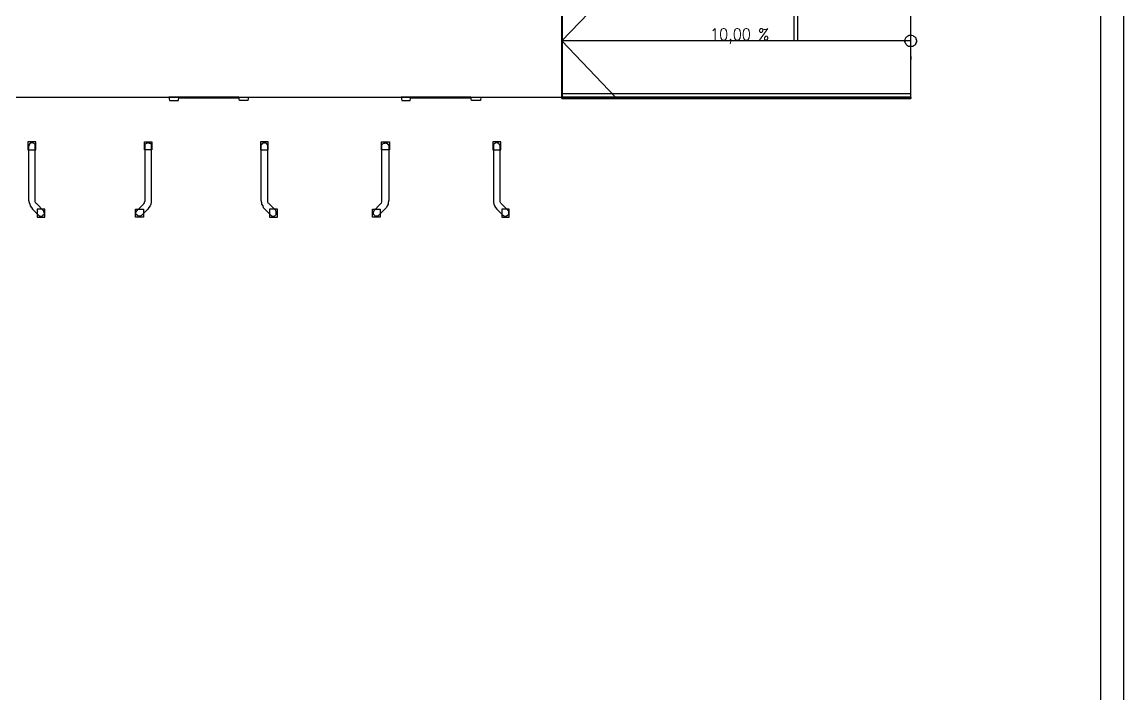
# Model space of a CAD drawing. Header units: millimetres. Extents: x 0 to 420, y 0 to 297.
# Drawn here: x 337.6 to 420.1, y 50.3 to 100.6 of the extents above; entities that cross this region are included whole.
import ezdxf

# ---------------------------------------------------------------- set-up
doc = ezdxf.new("R2010")
doc.units = ezdxf.units.MM
doc.layers.get('0').update_dxf_attribs({"linetype": 'CONTINUOUS'})
doc.styles.get("Standard").update_dxf_attribs({"font": 'STANDARD'})

msp = doc.modelspace()

# ---------------------------------------------------------------- hatches: boundary and pattern name
at = {"true_color": 0x0000fc}
h = msp.add_hatch(color=0, dxfattribs=at)
h.paths.add_polyline_path([(353.822, 94.953667), (349.334667, 94.953667), (353.822, 94.911333)], flags=0)
h.paths.add_polyline_path([(349.334667, 94.953667), (353.822, 94.911333), (349.334667, 94.911333)], flags=0)
h = msp.add_hatch(color=0, dxfattribs=at)
h.paths.add_polyline_path([(371.178667, 94.953667), (366.691333, 94.953667), (371.178667, 94.911333)], flags=0)
h.paths.add_polyline_path([(366.691333, 94.953667), (371.178667, 94.911333), (366.691333, 94.911333)], flags=0)

# ---------------------------------------------------------------- linework, layer by layer
at = {"color": 0, "true_color": 0x000007}
for points in [[(0.211668, 0), (420.073667, 0), (420.073667, 296.925999), (0.211668, 296.925999)], [(7.239002, 1.735667), (418.338, 1.735667), (418.338, 295.190332), (7.239002, 295.190332)], [(116.416667, 94.953667), (377.994333, 94.953667), (377.994333, 103.589667), (116.416667, 103.589667)], [(403.648333, 99.187), (403.690667, 99.229333), (403.690667, 99.314), (403.733, 99.398667), (403.775333, 99.441), (403.817667, 99.483333), (403.86, 99.525667), (403.944667, 99.568), (403.987, 99.610333), (404.071667, 99.610333), (404.156333, 99.610333), (404.198667, 99.610333), (404.283333, 99.568), (404.325667, 99.525667), (404.410333, 99.483333), (404.452667, 99.441), (404.495, 99.398667), (404.495, 99.314), (404.537333, 99.229333), (404.537333, 99.187), (404.537333, 99.102333), (404.495, 99.017667), (404.495, 98.975333), (404.452667, 98.890667), (404.410333, 98.848333), (404.325667, 98.806), (404.283333, 98.763667), (404.198667, 98.763667), (404.156333, 98.763667), (404.071667, 98.763667), (403.987, 98.763667), (403.944667, 98.763667), (403.86, 98.806), (403.817667, 98.848333), (403.775333, 98.890667), (403.733, 98.975333), (403.690667, 99.017667), (403.690667, 99.102333)], [(348.572667, 94.953667), (348.615, 94.699667), (348.657333, 94.699667), (349.25, 94.699667), (349.292333, 94.699667), (349.334667, 94.953667)], [(353.822, 94.911333), (349.334667, 94.911333), (349.334667, 94.953667), (353.822, 94.953667)], [(349.758, 94.911333), (349.334667, 94.911333), (349.758, 94.911333), (350.604667, 94.911333)], [(349.334667, 94.911333), (349.461667, 94.911333), (349.334667, 94.911333), (350.054333, 94.911333)], [(350.308333, 94.911333), (349.758, 94.911333), (350.308333, 94.911333), (351.197333, 94.911333)], [(350.901, 94.911333), (350.308333, 94.911333), (350.901, 94.911333), (351.79, 94.911333)], [(351.493667, 94.911333), (350.901, 94.911333), (351.493667, 94.911333), (352.340333, 94.911333)], [(352.086333, 94.911333), (351.493667, 94.911333), (352.086333, 94.911333), (352.933, 94.911333)], [(352.636667, 94.911333), (352.086333, 94.911333), (352.636667, 94.911333), (353.525667, 94.911333), (352.636667, 94.911333), (352.086333, 94.911333), (352.636667, 94.911333), (353.525667, 94.911333)], [(353.229333, 94.911333), (352.636667, 94.911333), (353.229333, 94.911333), (353.822, 94.911333)], [(353.822, 94.911333), (353.229333, 94.911333)], [(354.541667, 94.953667), (354.499333, 94.699667), (354.457, 94.699667), (353.864333, 94.699667), (353.822, 94.953667)], [(365.971667, 94.953667), (366.014, 94.699667), (366.056333, 94.699667), (366.649, 94.699667), (366.691333, 94.953667)], [(371.178667, 94.911333), (366.691333, 94.911333), (366.691333, 94.953667), (371.178667, 94.953667)], [(367.157, 94.911333), (366.691333, 94.911333), (367.157, 94.911333), (368.003667, 94.911333)], [(366.691333, 94.911333), (366.860667, 94.911333), (366.691333, 94.911333), (367.411, 94.911333)], [(367.707333, 94.911333), (367.157, 94.911333), (367.707333, 94.911333), (368.596333, 94.911333)], [(368.3, 94.911333), (367.707333, 94.911333), (368.3, 94.911333), (369.189, 94.911333)], [(368.892667, 94.911333), (368.3, 94.911333), (368.892667, 94.911333), (369.739333, 94.911333)], [(369.443, 94.911333), (368.892667, 94.911333), (369.443, 94.911333), (370.332, 94.911333)], [(370.035667, 94.911333), (369.443, 94.911333), (370.035667, 94.911333), (370.924667, 94.911333), (370.035667, 94.911333), (369.443, 94.911333), (370.035667, 94.911333), (370.924667, 94.911333)], [(370.628333, 94.911333), (370.035667, 94.911333), (370.628333, 94.911333), (371.178667, 94.911333)], [(371.178667, 94.911333), (370.628333, 94.911333)], [(371.940667, 94.953667), (371.898333, 94.699667), (371.856, 94.699667), (371.263333, 94.699667), (371.221, 94.699667), (371.178667, 94.953667)], [(377.994333, 95.080667), (377.994333, 94.953667), (404.114, 94.953667), (404.114, 95.207667), (377.994333, 95.207667)], [(377.994333, 94.953667), (404.114, 94.953667), (404.114, 94.869), (377.994333, 94.869), (377.994333, 94.953667), (404.114, 94.953667), (404.114, 94.869), (377.994333, 94.869), (377.994333, 94.953667), (404.114, 94.953667), (404.114, 94.869), (377.994333, 94.869), (377.994333, 94.953667), (404.114, 94.953667), (404.114, 94.869), (377.994333, 94.869), (377.994333, 94.953667), (377.994333, 94.869), (404.114, 94.869), (404.114, 94.953667)], [(377.994333, 94.869), (378.036667, 94.869), (378.036667, 94.911333), (378.036667, 94.953667), (377.994333, 94.953667), (377.994333, 94.911333)], [(380.576667, 94.953667), (380.576667, 94.869), (380.661333, 94.869), (380.661333, 94.953667)], [(383.201333, 94.953667), (383.201333, 94.869), (383.243667, 94.869), (383.243667, 94.953667)], [(385.826, 94.953667), (385.826, 94.869), (385.868333, 94.869), (385.868333, 94.953667)], [(388.408333, 94.953667), (388.408333, 94.869), (388.493, 94.869), (388.493, 94.953667)], [(391.033, 94.953667), (391.033, 94.869), (391.075333, 94.869), (391.075333, 94.953667)], [(393.615333, 94.953667), (393.615333, 94.869), (393.7, 94.869), (393.7, 94.953667)], [(396.24, 94.953667), (396.24, 94.869), (396.282333, 94.869), (396.282333, 94.953667)], [(398.864667, 94.953667), (398.864667, 94.869), (398.907, 94.869), (398.907, 94.953667)], [(401.447, 94.953667), (401.447, 94.869), (401.531667, 94.869), (401.531667, 94.953667)], [(404.114, 94.869), (404.114, 94.911333), (404.114, 94.953667), (404.071667, 94.953667), (404.071667, 94.911333), (404.071667, 94.869)], [(338.031667, 91.609333), (338.031667, 91.016667), (338.624333, 91.016667), (338.624333, 91.609333)], [(338.074, 91.313), (338.074, 87.249), (338.116333, 87.079667), (338.158667, 86.952667), (338.201, 86.825667), (338.285667, 86.698667), (338.370333, 86.571667), (338.836, 86.106), (338.878333, 86.106), (338.878333, 86.063667), (338.920667, 86.063667), (338.963, 86.063667), (339.005333, 86.063667), (339.047667, 86.063667), (339.09, 86.063667), (339.132333, 86.106), (339.174667, 86.106), (339.174667, 86.148333), (339.217, 86.190667), (339.259333, 86.233), (339.259333, 86.275333), (339.259333, 86.317667), (339.217, 86.36), (339.217, 86.402333), (339.217, 86.444667), (339.174667, 86.487), (338.709, 86.952667), (338.666667, 86.995), (338.624333, 87.037333), (338.582, 87.122), (338.582, 87.164333), (338.582, 87.249), (338.582, 91.313), (338.582, 91.355333), (338.582, 91.397667), (338.539667, 91.44), (338.497333, 91.482333), (338.455, 91.524667), (338.412667, 91.524667), (338.370333, 91.567), (338.328, 91.567), (338.285667, 91.524667), (338.243333, 91.524667), (338.201, 91.524667), (338.158667, 91.482333), (338.158667, 91.44), (338.116333, 91.44), (338.116333, 91.397667), (338.116333, 91.355333)], [(347.260333, 91.313), (347.260333, 87.249), (347.260333, 87.079667), (347.218, 86.952667), (347.175667, 86.825667), (347.091, 86.698667), (347.006333, 86.571667), (346.540667, 86.106), (346.498333, 86.106), (346.456, 86.063667), (346.413667, 86.063667), (346.371333, 86.063667), (346.329, 86.063667), (346.286667, 86.063667), (346.244333, 86.106), (346.202, 86.106), (346.202, 86.148333), (346.159667, 86.190667), (346.117333, 86.233), (346.117333, 86.275333), (346.117333, 86.317667), (346.117333, 86.36), (346.159667, 86.402333), (346.159667, 86.444667), (346.202, 86.487), (346.667667, 86.952667), (346.71, 86.995), (346.752333, 87.037333), (346.752333, 87.122), (346.794667, 87.164333), (346.794667, 87.249), (346.794667, 91.313), (346.794667, 91.355333), (346.794667, 91.397667), (346.837, 91.44), (346.879333, 91.482333), (346.879333, 91.524667), (346.921667, 91.524667), (346.964, 91.524667), (347.006333, 91.567), (347.048667, 91.567), (347.091, 91.524667), (347.133333, 91.524667), (347.175667, 91.524667), (347.218, 91.482333), (347.218, 91.44), (347.260333, 91.44), (347.260333, 91.397667), (347.260333, 91.355333)], [(347.302667, 91.609333), (347.302667, 91.016667), (346.752333, 91.016667), (346.752333, 91.609333)], [(355.430667, 91.609333), (355.430667, 91.016667), (356.023333, 91.016667), (356.023333, 91.609333)], [(355.473, 91.313), (355.473, 87.249), (355.515333, 87.079667), (355.515333, 86.952667), (355.6, 86.825667), (355.642333, 86.698667), (355.769333, 86.571667), (356.235, 86.106), (356.277333, 86.063667), (356.319667, 86.063667), (356.362, 86.063667), (356.404333, 86.063667), (356.446667, 86.063667), (356.489, 86.063667), (356.531333, 86.106), (356.573667, 86.148333), (356.616, 86.190667), (356.616, 86.233), (356.616, 86.275333), (356.616, 86.317667), (356.616, 86.36), (356.616, 86.402333), (356.573667, 86.444667), (356.573667, 86.487), (356.108, 86.952667), (356.065667, 86.995), (356.023333, 87.037333), (355.981, 87.122), (355.981, 87.164333), (355.981, 87.249), (355.981, 91.313), (355.981, 91.355333), (355.938667, 91.397667), (355.938667, 91.44), (355.896333, 91.482333), (355.854, 91.524667), (355.811667, 91.524667), (355.769333, 91.524667), (355.769333, 91.567), (355.727, 91.567), (355.684667, 91.524667), (355.642333, 91.524667), (355.6, 91.524667), (355.557667, 91.482333), (355.557667, 91.44), (355.515333, 91.44), (355.515333, 91.397667), (355.473, 91.355333)], [(365.040333, 91.313), (365.040333, 87.249), (364.998, 87.079667), (364.998, 86.952667), (364.913333, 86.825667), (364.871, 86.698667), (364.744, 86.571667), (364.278333, 86.106), (364.236, 86.063667), (364.193667, 86.063667), (364.151333, 86.063667), (364.109, 86.063667), (364.066667, 86.063667), (364.024333, 86.063667), (363.982, 86.106), (363.939667, 86.148333), (363.897333, 86.190667), (363.897333, 86.233), (363.897333, 86.275333), (363.897333, 86.317667), (363.897333, 86.36), (363.897333, 86.402333), (363.939667, 86.444667), (363.939667, 86.487), (364.405333, 86.952667), (364.447667, 86.995), (364.49, 87.037333), (364.532333, 87.122), (364.532333, 87.164333), (364.532333, 87.249), (364.532333, 91.313), (364.532333, 91.355333), (364.532333, 91.397667), (364.574667, 91.44), (364.617, 91.482333), (364.659333, 91.524667), (364.701667, 91.524667), (364.744, 91.524667), (364.744, 91.567), (364.786333, 91.567), (364.828667, 91.524667), (364.871, 91.524667), (364.913333, 91.524667), (364.955667, 91.482333), (364.955667, 91.44), (364.998, 91.44), (364.998, 91.397667), (365.040333, 91.355333)], [(365.082667, 91.609333), (365.082667, 91.016667), (364.49, 91.016667), (364.49, 91.609333)], [(372.829667, 91.609333), (372.829667, 91.016667), (373.422333, 91.016667), (373.422333, 91.609333)], [(372.872, 91.313), (372.872, 87.249), (372.872, 87.079667), (372.914333, 86.952667), (372.956667, 86.825667), (373.041333, 86.698667), (373.126, 86.571667), (373.591667, 86.106), (373.634, 86.106), (373.676333, 86.063667), (373.718667, 86.063667), (373.761, 86.063667), (373.803333, 86.063667), (373.845667, 86.063667), (373.888, 86.063667), (373.888, 86.106), (373.930333, 86.106), (373.972667, 86.148333), (373.972667, 86.190667), (374.015, 86.190667), (374.015, 86.233), (374.015, 86.275333), (374.015, 86.317667), (374.015, 86.36), (374.015, 86.402333), (373.972667, 86.444667), (373.972667, 86.487), (373.507, 86.952667), (373.464667, 86.995), (373.422333, 87.037333), (373.38, 87.122), (373.38, 87.164333), (373.38, 87.249), (373.38, 91.313), (373.38, 91.355333), (373.337667, 91.397667), (373.337667, 91.44), (373.295333, 91.44), (373.295333, 91.482333), (373.253, 91.524667), (373.210667, 91.524667), (373.168333, 91.524667), (373.126, 91.567), (373.083667, 91.567), (373.041333, 91.524667), (372.999, 91.524667), (372.956667, 91.482333), (372.914333, 91.44), (372.872, 91.397667), (372.872, 91.355333)], [(338.709, 86.571667), (338.709, 85.979), (339.301667, 85.979), (339.301667, 86.571667)], [(346.667667, 86.571667), (346.667667, 85.979), (346.075, 85.979), (346.075, 86.571667)], [(356.108, 86.571667), (356.108, 85.979), (356.700667, 85.979), (356.700667, 86.571667)], [(364.405333, 86.571667), (364.405333, 85.979), (363.812667, 85.979), (363.812667, 86.571667)], [(373.507, 86.571667), (373.507, 85.979), (374.057333, 85.979), (374.057333, 86.571667)]]:
    msp.add_lwpolyline(points, close=True, dxfattribs=at)
for points in [[(404.114, 94.953667), (377.994333, 94.953667), (377.994333, 103.378), (404.114, 103.378)], [(377.994333, 99.187), (382.016, 103.378)], [(378.036667, 99.187), (378.036667, 103.378), (378.121333, 103.378)], [(395.393333, 99.187), (395.393333, 103.378), (395.520333, 103.378)], [(395.520333, 103.378), (395.647333, 103.378), (395.647333, 99.187)], [(404.114, 94.953667), (404.114, 103.378)], [(404.114, 99.187), (377.994333, 99.187), (382.016, 94.953667)], [(378.248333, 94.953667), (378.036667, 94.953667), (378.036667, 99.187)], [(377.994333, 97.79), (377.994333, 97.917), (377.994333, 98.001667)], [(404.114, 98.001667), (404.114, 97.79)], [(386.926667, 94.953667), (386.715, 94.953667)], [(395.647333, 94.953667), (395.393333, 94.953667)]]:
    msp.add_lwpolyline(points, dxfattribs=at)
at = {"color": 0, "true_color": 0x0000fc}
for points in [[(353.822, 94.953667), (349.334667, 94.953667), (353.822, 94.911333)], [(349.334667, 94.953667), (353.822, 94.911333), (349.334667, 94.911333)], [(371.178667, 94.953667), (366.691333, 94.953667), (371.178667, 94.911333)], [(366.691333, 94.953667), (371.178667, 94.911333), (366.691333, 94.911333)]]:
    msp.add_lwpolyline(points, close=True, dxfattribs=at)

# ---------------------------------------------------------------- texts
at = {"color": 0, "true_color": 0x000007, "insert": (389.085674, 100.101359), "char_height": 0.872032, "width": 4.28749084, "attachment_point": 1}
msp.add_mtext('10,00 %', dxfattribs=at)

doc.saveas('drawing.dxf')
